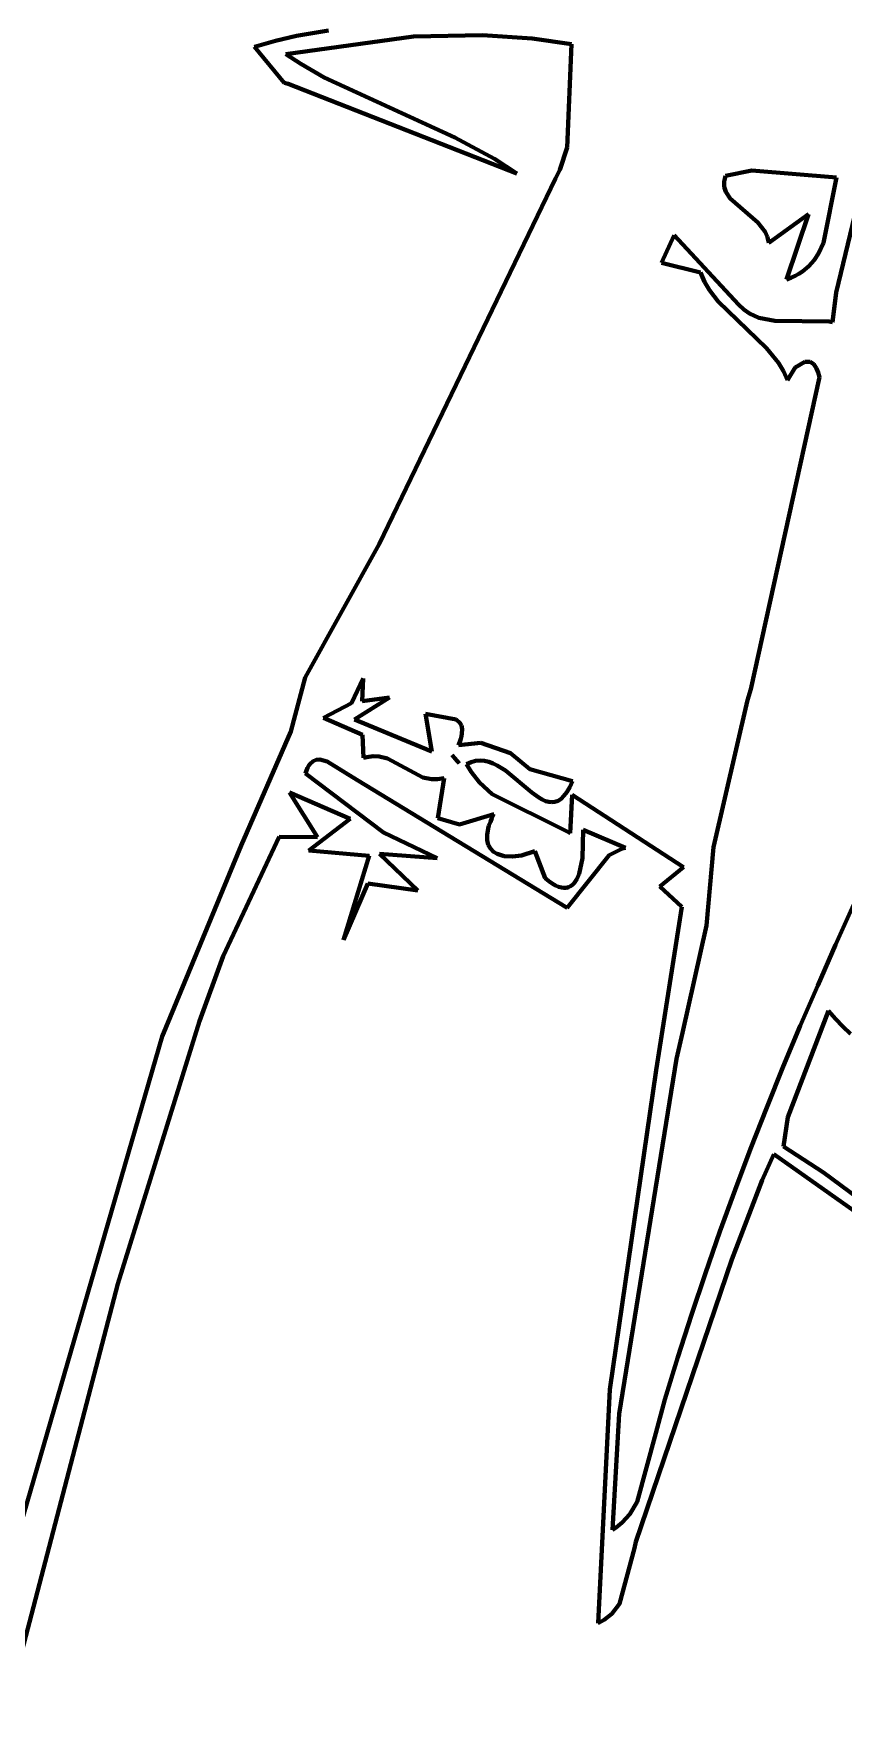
# Model space of a CAD drawing. Header units: millimetres. Extents: x 0 to 11, y 0 to 14.1.
# Drawn here: x 5.872 to 6.582, y 5.971 to 7.45 of the extents above; entities that cross this region are included whole.
import ezdxf

# ---------------------------------------------------------------- set-up
doc = ezdxf.new("R2010")
doc.units = ezdxf.units.MM
doc.layers.add('color#010101ff', color=7, linetype='CONTINUOUS', lineweight=100)
doc.layers.add('color#fefefeff', color=7, linetype='CONTINUOUS', lineweight=100)

msp = doc.modelspace()

# ---------------------------------------------------------------- linework, layer by layer
at = {"layer": 'color#010101ff'}
for p, q in [((6.1027, 7.4476), (6.1306, 7.4524)), ((6.0659, 7.438), (6.0842, 7.4433)), ((6.0919, 7.4065), (6.0659, 7.438)), ((6.0842, 7.4433), (6.1027, 7.4476)), ((6.2052, 7.447), (6.0932, 7.4317)), ((6.2659, 7.4482), (6.2052, 7.447)), ((6.3093, 7.4453), (6.2659, 7.4482)), ((6.3438, 7.4403), (6.3093, 7.4453)), ((6.3402, 7.3496), (6.3438, 7.4403)), ((6.0932, 7.4317), (6.1064, 7.423)), ((6.1064, 7.423), (6.1268, 7.4111)), ((6.0953, 7.4056), (6.0919, 7.4065)), ((6.1268, 7.4111), (6.2415, 7.3585)), ((6.296, 7.3268), (6.0953, 7.4056)), ((6.2415, 7.3585), (6.2762, 7.3399)), ((6.3337, 7.3301), (6.3402, 7.3496)), ((6.2762, 7.3399), (6.296, 7.3268)), ((6.1752, 7.0019), (6.33, 7.3225)), ((6.33, 7.3225), (6.3337, 7.3301)), ((6.4779, 7.3198), (6.4778, 7.3174)), ((6.4783, 7.3222), (6.4779, 7.3198)), ((6.479, 7.3248), (6.4783, 7.3222)), ((6.5022, 7.3294), (6.479, 7.3248)), ((6.5764, 7.3234), (6.5022, 7.3294)), ((6.565, 7.2662), (6.5764, 7.3234)), ((6.4778, 7.3174), (6.478, 7.3151)), ((6.478, 7.3151), (6.4794, 7.3109)), ((6.4794, 7.3109), (6.4832, 7.3051)), ((6.4832, 7.3051), (6.5073, 7.2839)), ((6.517, 7.2662), (6.552, 7.2912)), ((6.552, 7.2912), (6.5326, 7.2338)), ((6.5947, 7.2987), (6.5762, 7.2224)), ((6.5073, 7.2839), (6.5138, 7.2757)), ((6.5138, 7.2757), (6.5159, 7.2712)), ((6.4341, 7.2727), (6.423, 7.2485)), ((6.4904, 7.2121), (6.4341, 7.2727)), ((6.5159, 7.2712), (6.517, 7.2662)), ((6.5606, 7.2567), (6.565, 7.2662)), ((6.423, 7.2485), (6.4572, 7.2401)), ((6.5467, 7.241), (6.5522, 7.2457)), ((6.5522, 7.2457), (6.5568, 7.251)), ((6.5568, 7.251), (6.5606, 7.2567)), ((6.4572, 7.2401), (6.4607, 7.232)), ((6.4607, 7.232), (6.4649, 7.2246)), ((6.5326, 7.2338), (6.5365, 7.2353)), ((6.5365, 7.2353), (6.5402, 7.2371)), ((6.5402, 7.2371), (6.5435, 7.239)), ((6.5435, 7.239), (6.5467, 7.241)), ((6.4649, 7.2246), (6.4725, 7.2145)), ((6.4725, 7.2145), (6.5151, 7.1738)), ((6.5762, 7.2224), (6.5728, 7.1964)), ((6.4952, 7.2075), (6.4904, 7.2121)), ((6.5002, 7.204), (6.4952, 7.2075)), ((6.5082, 7.2003), (6.5002, 7.204)), ((6.5223, 7.1977), (6.5082, 7.2003)), ((6.5699, 7.1971), (6.5223, 7.1977)), ((6.5728, 7.1964), (6.5699, 7.1971)), ((6.5151, 7.1738), (6.5255, 7.1608)), ((6.5255, 7.1608), (6.5298, 7.1535)), ((6.5333, 7.1456), (6.5403, 7.1569)), ((6.5403, 7.1569), (6.5485, 7.1618)), ((6.5485, 7.1618), (6.5532, 7.1616)), ((6.5532, 7.1616), (6.5564, 7.1596)), ((6.5564, 7.1596), (6.559, 7.156)), ((6.559, 7.156), (6.5604, 7.1525)), ((6.5615, 7.1482), (6.5012, 6.8745)), ((6.5298, 7.1535), (6.5333, 7.1456)), ((6.5604, 7.1525), (6.5615, 7.1482)), ((6.1101, 6.8849), (6.1752, 7.0019)), ((6.0976, 6.8375), (6.1101, 6.8849)), ((6.161, 6.8841), (6.1509, 6.8624)), ((6.1603, 6.8642), (6.161, 6.8841)), ((6.5012, 6.8745), (6.4982, 6.8651)), ((6.1509, 6.8624), (6.1262, 6.8494)), ((6.1535, 6.848), (6.1843, 6.8672)), ((6.1843, 6.8672), (6.1603, 6.8642)), ((6.4982, 6.8651), (6.4685, 6.7362)), ((6.1262, 6.8494), (6.1606, 6.8345)), ((6.2113, 6.8241), (6.1535, 6.848)), ((6.2427, 6.8479), (6.2159, 6.8529)), ((6.2159, 6.8529), (6.2215, 6.82)), ((6.2459, 6.8452), (6.2427, 6.8479)), ((6.2473, 6.8427), (6.2459, 6.8452)), ((6.0542, 6.7375), (6.0976, 6.8375)), ((6.1606, 6.8345), (6.1615, 6.8143)), ((6.2459, 6.8284), (6.2468, 6.8311)), ((6.2468, 6.8311), (6.2474, 6.8335)), ((6.2479, 6.8396), (6.2473, 6.8427)), ((6.2474, 6.8335), (6.2478, 6.8358)), ((6.2478, 6.8358), (6.2479, 6.8396)), ((6.1615, 6.8143), (6.1644, 6.8151)), ((6.1644, 6.8151), (6.1699, 6.8159)), ((6.1699, 6.8159), (6.1751, 6.8157)), ((6.1751, 6.8157), (6.1824, 6.8139)), ((6.2215, 6.82), (6.2113, 6.8241)), ((6.2391, 6.8167), (6.2453, 6.8096)), ((6.2439, 6.8112), (6.2391, 6.8167)), ((6.2448, 6.8255), (6.2459, 6.8284)), ((6.2643, 6.8275), (6.2448, 6.8255)), ((6.2904, 6.8185), (6.2643, 6.8275)), ((6.3073, 6.8046), (6.2904, 6.8185)), ((6.1113, 6.8033), (6.1104, 6.8007)), ((6.1104, 6.8007), (6.179, 6.749)), ((6.1123, 6.8057), (6.1113, 6.8033)), ((6.1134, 6.8076), (6.1123, 6.8057)), ((6.1146, 6.8092), (6.1134, 6.8076)), ((6.1172, 6.8116), (6.1146, 6.8092)), ((6.12, 6.8128), (6.1172, 6.8116)), ((6.123, 6.813), (6.12, 6.8128)), ((6.1295, 6.8112), (6.123, 6.813)), ((6.1556, 6.7951), (6.1295, 6.8112)), ((6.1824, 6.8139), (6.2136, 6.7973)), ((6.2453, 6.8096), (6.2439, 6.8112)), ((6.2517, 6.809), (6.2558, 6.8107)), ((6.2559, 6.802), (6.2517, 6.809)), ((6.2558, 6.8107), (6.2598, 6.8117)), ((6.2631, 6.7927), (6.2559, 6.802)), ((6.2598, 6.8117), (6.2637, 6.812)), ((6.2637, 6.812), (6.2675, 6.8117)), ((6.2675, 6.8117), (6.2713, 6.8108)), ((6.2713, 6.8108), (6.2751, 6.8095)), ((6.2751, 6.8095), (6.2787, 6.8077)), ((6.2787, 6.8077), (6.2859, 6.8032)), ((6.2859, 6.8032), (6.3091, 6.7839)), ((6.3448, 6.7941), (6.3073, 6.8046)), ((6.34, 6.6828), (6.1556, 6.7951)), ((6.2136, 6.7973), (6.2211, 6.7957)), ((6.2211, 6.7957), (6.2264, 6.7956)), ((6.2264, 6.7956), (6.2321, 6.7966)), ((6.2321, 6.7966), (6.2265, 6.7616)), ((6.2743, 6.7826), (6.2631, 6.7927)), ((6.3399, 6.7844), (6.3423, 6.7887)), ((6.3423, 6.7887), (6.3448, 6.7941)), ((6.1498, 6.761), (6.0965, 6.7841)), ((6.0965, 6.7841), (6.1211, 6.7447)), ((6.3394, 6.7501), (6.2743, 6.7826)), ((6.3091, 6.7839), (6.3152, 6.7795)), ((6.3152, 6.7795), (6.3181, 6.7778)), ((6.3181, 6.7778), (6.321, 6.7765)), ((6.321, 6.7765), (6.3239, 6.7757)), ((6.3239, 6.7757), (6.3267, 6.7754)), ((6.3267, 6.7754), (6.3294, 6.7757)), ((6.3294, 6.7757), (6.3321, 6.7767)), ((6.3321, 6.7767), (6.3348, 6.7785)), ((6.3348, 6.7785), (6.3373, 6.781)), ((6.3373, 6.781), (6.3399, 6.7844)), ((6.3445, 6.782), (6.3428, 6.7484)), ((6.4421, 6.7184), (6.3445, 6.782)), ((6.1134, 6.733), (6.1498, 6.761)), ((6.2265, 6.7616), (6.2456, 6.7559)), ((6.2456, 6.7559), (6.2758, 6.765)), ((6.2727, 6.7583), (6.2715, 6.7552)), ((6.2741, 6.7616), (6.2727, 6.7583)), ((6.2758, 6.765), (6.2741, 6.7616)), ((6.0874, 6.7452), (6.0383, 6.6405)), ((6.1211, 6.7447), (6.0874, 6.7452)), ((6.179, 6.749), (6.226, 6.7263)), ((6.2707, 6.7523), (6.2698, 6.7469)), ((6.2698, 6.7469), (6.2699, 6.7422)), ((6.2699, 6.7422), (6.2709, 6.7382)), ((6.2715, 6.7552), (6.2707, 6.7523)), ((6.3428, 6.7484), (6.3394, 6.7501)), ((6.3536, 6.7263), (6.3542, 6.7514)), ((6.3542, 6.7514), (6.3914, 6.7356)), ((5.9847, 6.57), (6.0542, 6.7375)), ((6.1665, 6.7285), (6.1134, 6.733)), ((6.1438, 6.6548), (6.1665, 6.7285)), ((6.226, 6.7263), (6.1754, 6.7303)), ((6.1754, 6.7303), (6.209, 6.6981)), ((6.2709, 6.7382), (6.2728, 6.7348)), ((6.2728, 6.7348), (6.2754, 6.7321)), ((6.2754, 6.7321), (6.2788, 6.7301)), ((6.2788, 6.7301), (6.2849, 6.7282)), ((6.2849, 6.7282), (6.2921, 6.7278)), ((6.2921, 6.7278), (6.3001, 6.7289)), ((6.3001, 6.7289), (6.3118, 6.7327)), ((6.3118, 6.7327), (6.3207, 6.7088)), ((6.377, 6.729), (6.34, 6.6828)), ((6.3887, 6.7348), (6.377, 6.729)), ((6.3914, 6.7356), (6.3887, 6.7348)), ((6.4685, 6.7362), (6.4625, 6.6673)), ((6.3486, 6.7081), (6.3506, 6.7126)), ((6.3506, 6.7126), (6.3536, 6.7263)), ((6.4213, 6.7017), (6.4421, 6.7184)), ((6.1651, 6.7043), (6.1438, 6.6548)), ((6.209, 6.6981), (6.1651, 6.7043)), ((6.3207, 6.7088), (6.324, 6.7062)), ((6.324, 6.7062), (6.327, 6.7041)), ((6.327, 6.7041), (6.3299, 6.7025)), ((6.3299, 6.7025), (6.3326, 6.7014)), ((6.3326, 6.7014), (6.335, 6.7007)), ((6.335, 6.7007), (6.3373, 6.7004)), ((6.3373, 6.7004), (6.3394, 6.7005)), ((6.3394, 6.7005), (6.3413, 6.701)), ((6.3413, 6.701), (6.3431, 6.7018)), ((6.3431, 6.7018), (6.3447, 6.703)), ((6.3447, 6.703), (6.3462, 6.7044)), ((6.3462, 6.7044), (6.3486, 6.7081)), ((6.4406, 6.6836), (6.4213, 6.7017)), ((6.4182, 6.5405), (6.4406, 6.6836)), ((6.5755, 6.6503), (6.5914, 6.6855)), ((6.4625, 6.6673), (6.4412, 6.5732)), ((6.0383, 6.6405), (6.0175, 6.5834)), ((6.5599, 6.6148), (6.5755, 6.6503)), ((6.5446, 6.5793), (6.5599, 6.6148)), ((6.0175, 6.5834), (5.9458, 6.3531)), ((6.5297, 6.5436), (6.5446, 6.5793)), ((6.5694, 6.5926), (6.5336, 6.4993)), ((6.5756, 6.5855), (6.5694, 6.5926)), ((6.582, 6.5788), (6.5756, 6.5855)), ((6.5887, 6.5724), (6.582, 6.5788)), ((5.8542, 6.1202), (5.9847, 6.57)), ((6.4412, 6.5732), (6.436, 6.5504)), ((6.436, 6.5504), (6.3857, 6.2392)), ((6.3774, 6.2605), (6.4182, 6.5405)), ((6.5152, 6.5077), (6.5297, 6.5436)), ((6.5011, 6.4716), (6.5152, 6.5077)), ((6.5336, 6.4993), (6.53, 6.4734)), ((6.4874, 6.4354), (6.5011, 6.4716)), ((6.5213, 6.4668), (6.5113, 6.444)), ((6.7169, 6.3288), (6.5213, 6.4668)), ((6.53, 6.4734), (6.565, 6.4508)), ((6.565, 6.4508), (6.7744, 6.2955)), ((6.4742, 6.3991), (6.4874, 6.4354)), ((6.5113, 6.444), (6.4845, 6.3743)), ((6.4614, 6.3625), (6.4742, 6.3991)), ((6.4845, 6.3743), (6.4003, 6.1267)), ((6.4491, 6.3258), (6.4614, 6.3625)), ((5.9458, 6.3531), (5.846, 5.9712)), ((6.4372, 6.2888), (6.4491, 6.3258)), ((6.4259, 6.2517), (6.4372, 6.2888)), ((6.3672, 6.0554), (6.3774, 6.2605)), ((6.3857, 6.2392), (6.3799, 6.1374)), ((6.4179, 6.2222), (6.4259, 6.2517)), ((6.4014, 6.162), (6.4179, 6.2222)), ((6.3884, 6.1437), (6.395, 6.151)), ((6.395, 6.151), (6.4014, 6.162)), ((6.3799, 6.1374), (6.383, 6.1394)), ((6.383, 6.1394), (6.3884, 6.1437)), ((6.3991, 6.1214), (6.3859, 6.0724)), ((6.4003, 6.1267), (6.3991, 6.1214)), ((6.3793, 6.0637), (6.3726, 6.0583)), ((6.3859, 6.0724), (6.3793, 6.0637)), ((6.3726, 6.0583), (6.3672, 6.0554))]:
    msp.add_line(p, q, dxfattribs=at)
at = {"layer": 'color#fefefeff'}
for p, q in [((6.1306, 7.4524), (6.1027, 7.4476)), ((6.0842, 7.4433), (6.0659, 7.438)), ((6.0659, 7.438), (6.0919, 7.4065)), ((6.1027, 7.4476), (6.0842, 7.4433)), ((6.0932, 7.4317), (6.2052, 7.447)), ((6.2052, 7.447), (6.2659, 7.4482)), ((6.2659, 7.4482), (6.3093, 7.4453)), ((6.3093, 7.4453), (6.3438, 7.4403)), ((6.3438, 7.4403), (6.3402, 7.3496)), ((6.1064, 7.423), (6.0932, 7.4317)), ((6.1268, 7.4111), (6.1064, 7.423)), ((6.0919, 7.4065), (6.0953, 7.4056)), ((6.2415, 7.3585), (6.1268, 7.4111)), ((6.0953, 7.4056), (6.296, 7.3268)), ((6.2762, 7.3399), (6.2415, 7.3585)), ((6.3402, 7.3496), (6.3337, 7.3301)), ((6.296, 7.3268), (6.2762, 7.3399)), ((6.33, 7.3225), (6.1752, 7.0019)), ((6.3337, 7.3301), (6.33, 7.3225)), ((6.4778, 7.3174), (6.4779, 7.3198)), ((6.4779, 7.3198), (6.4783, 7.3222)), ((6.4783, 7.3222), (6.479, 7.3248)), ((6.479, 7.3248), (6.5022, 7.3294)), ((6.5022, 7.3294), (6.5764, 7.3234)), ((6.5764, 7.3234), (6.565, 7.2662)), ((6.478, 7.3151), (6.4778, 7.3174)), ((6.4794, 7.3109), (6.478, 7.3151)), ((6.4832, 7.3051), (6.4794, 7.3109)), ((6.5073, 7.2839), (6.4832, 7.3051)), ((6.552, 7.2912), (6.517, 7.2662)), ((6.5326, 7.2338), (6.552, 7.2912)), ((6.5762, 7.2224), (6.5947, 7.2987)), ((6.5138, 7.2757), (6.5073, 7.2839)), ((6.5159, 7.2712), (6.5138, 7.2757)), ((6.423, 7.2485), (6.4341, 7.2727)), ((6.4341, 7.2727), (6.4904, 7.2121)), ((6.517, 7.2662), (6.5159, 7.2712)), ((6.565, 7.2662), (6.5606, 7.2567)), ((6.4572, 7.2401), (6.423, 7.2485)), ((6.5522, 7.2457), (6.5467, 7.241)), ((6.5568, 7.251), (6.5522, 7.2457)), ((6.5606, 7.2567), (6.5568, 7.251)), ((6.4607, 7.232), (6.4572, 7.2401)), ((6.4649, 7.2246), (6.4607, 7.232)), ((6.5365, 7.2353), (6.5326, 7.2338)), ((6.5402, 7.2371), (6.5365, 7.2353)), ((6.5435, 7.239), (6.5402, 7.2371)), ((6.5467, 7.241), (6.5435, 7.239)), ((6.4725, 7.2145), (6.4649, 7.2246)), ((6.5151, 7.1738), (6.4725, 7.2145)), ((6.5728, 7.1964), (6.5762, 7.2224)), ((6.4904, 7.2121), (6.4952, 7.2075)), ((6.4952, 7.2075), (6.5002, 7.204)), ((6.5002, 7.204), (6.5082, 7.2003)), ((6.5082, 7.2003), (6.5223, 7.1977)), ((6.5223, 7.1977), (6.5699, 7.1971)), ((6.5699, 7.1971), (6.5728, 7.1964)), ((6.5255, 7.1608), (6.5151, 7.1738)), ((6.5298, 7.1535), (6.5255, 7.1608)), ((6.5403, 7.1569), (6.5333, 7.1456)), ((6.5485, 7.1618), (6.5403, 7.1569)), ((6.5532, 7.1616), (6.5485, 7.1618)), ((6.5564, 7.1596), (6.5532, 7.1616)), ((6.559, 7.156), (6.5564, 7.1596)), ((6.5604, 7.1525), (6.559, 7.156)), ((6.5012, 6.8745), (6.5615, 7.1482)), ((6.5333, 7.1456), (6.5298, 7.1535)), ((6.5615, 7.1482), (6.5604, 7.1525)), ((6.1752, 7.0019), (6.1101, 6.8849)), ((6.1101, 6.8849), (6.0976, 6.8375)), ((6.1509, 6.8624), (6.161, 6.8841)), ((6.161, 6.8841), (6.1603, 6.8642)), ((6.4982, 6.8651), (6.5012, 6.8745)), ((6.1262, 6.8494), (6.1509, 6.8624)), ((6.1843, 6.8672), (6.1535, 6.848)), ((6.1603, 6.8642), (6.1843, 6.8672)), ((6.4685, 6.7362), (6.4982, 6.8651)), ((6.1606, 6.8345), (6.1262, 6.8494)), ((6.1535, 6.848), (6.2113, 6.8241)), ((6.2215, 6.82), (6.2159, 6.8529)), ((6.2159, 6.8529), (6.2427, 6.8479)), ((6.2427, 6.8479), (6.2459, 6.8452)), ((6.2459, 6.8452), (6.2473, 6.8427)), ((6.0976, 6.8375), (6.0542, 6.7375)), ((6.1615, 6.8143), (6.1606, 6.8345)), ((6.2468, 6.8311), (6.2459, 6.8284)), ((6.2474, 6.8335), (6.2468, 6.8311)), ((6.2473, 6.8427), (6.2479, 6.8396)), ((6.2478, 6.8358), (6.2474, 6.8335)), ((6.2479, 6.8396), (6.2478, 6.8358)), ((6.1644, 6.8151), (6.1615, 6.8143)), ((6.1699, 6.8159), (6.1644, 6.8151)), ((6.1751, 6.8157), (6.1699, 6.8159)), ((6.1824, 6.8139), (6.1751, 6.8157)), ((6.2113, 6.8241), (6.2215, 6.82)), ((6.2391, 6.8167), (6.2439, 6.8112)), ((6.2453, 6.8096), (6.2391, 6.8167)), ((6.2459, 6.8284), (6.2448, 6.8255)), ((6.2448, 6.8255), (6.2643, 6.8275)), ((6.2643, 6.8275), (6.2904, 6.8185)), ((6.2904, 6.8185), (6.3073, 6.8046)), ((6.1104, 6.8007), (6.1113, 6.8033)), ((6.179, 6.749), (6.1104, 6.8007)), ((6.1113, 6.8033), (6.1123, 6.8057)), ((6.1123, 6.8057), (6.1134, 6.8076)), ((6.1134, 6.8076), (6.1146, 6.8092)), ((6.1146, 6.8092), (6.1172, 6.8116)), ((6.1172, 6.8116), (6.12, 6.8128)), ((6.12, 6.8128), (6.123, 6.813)), ((6.123, 6.813), (6.1295, 6.8112)), ((6.1295, 6.8112), (6.1556, 6.7951)), ((6.2136, 6.7973), (6.1824, 6.8139)), ((6.2439, 6.8112), (6.2453, 6.8096)), ((6.2558, 6.8107), (6.2517, 6.809)), ((6.2517, 6.809), (6.2559, 6.802)), ((6.2598, 6.8117), (6.2558, 6.8107)), ((6.2559, 6.802), (6.2631, 6.7927)), ((6.2637, 6.812), (6.2598, 6.8117)), ((6.2675, 6.8117), (6.2637, 6.812)), ((6.2713, 6.8108), (6.2675, 6.8117)), ((6.2751, 6.8095), (6.2713, 6.8108)), ((6.2787, 6.8077), (6.2751, 6.8095)), ((6.2859, 6.8032), (6.2787, 6.8077)), ((6.3091, 6.7839), (6.2859, 6.8032)), ((6.3073, 6.8046), (6.3448, 6.7941)), ((6.1556, 6.7951), (6.34, 6.6828)), ((6.2211, 6.7957), (6.2136, 6.7973)), ((6.2264, 6.7956), (6.2211, 6.7957)), ((6.2321, 6.7966), (6.2264, 6.7956)), ((6.2265, 6.7616), (6.2321, 6.7966)), ((6.2631, 6.7927), (6.2743, 6.7826)), ((6.3423, 6.7887), (6.3399, 6.7844)), ((6.3448, 6.7941), (6.3423, 6.7887)), ((6.1211, 6.7447), (6.0965, 6.7841)), ((6.0965, 6.7841), (6.1498, 6.761)), ((6.2743, 6.7826), (6.3394, 6.7501)), ((6.3152, 6.7795), (6.3091, 6.7839)), ((6.3181, 6.7778), (6.3152, 6.7795)), ((6.321, 6.7765), (6.3181, 6.7778)), ((6.3239, 6.7757), (6.321, 6.7765)), ((6.3267, 6.7754), (6.3239, 6.7757)), ((6.3294, 6.7757), (6.3267, 6.7754)), ((6.3321, 6.7767), (6.3294, 6.7757)), ((6.3348, 6.7785), (6.3321, 6.7767)), ((6.3373, 6.781), (6.3348, 6.7785)), ((6.3399, 6.7844), (6.3373, 6.781)), ((6.3428, 6.7484), (6.3445, 6.782)), ((6.3445, 6.782), (6.4421, 6.7184)), ((6.1498, 6.761), (6.1134, 6.733)), ((6.2456, 6.7559), (6.2265, 6.7616)), ((6.2758, 6.765), (6.2456, 6.7559)), ((6.2715, 6.7552), (6.2727, 6.7583)), ((6.2727, 6.7583), (6.2741, 6.7616)), ((6.2741, 6.7616), (6.2758, 6.765)), ((6.0383, 6.6405), (6.0874, 6.7452)), ((6.0874, 6.7452), (6.1211, 6.7447)), ((6.226, 6.7263), (6.179, 6.749)), ((6.2698, 6.7469), (6.2707, 6.7523)), ((6.2699, 6.7422), (6.2698, 6.7469)), ((6.2709, 6.7382), (6.2699, 6.7422)), ((6.2707, 6.7523), (6.2715, 6.7552)), ((6.3394, 6.7501), (6.3428, 6.7484)), ((6.3542, 6.7514), (6.3536, 6.7263)), ((6.3914, 6.7356), (6.3542, 6.7514)), ((6.0542, 6.7375), (5.9847, 6.57)), ((6.1134, 6.733), (6.1665, 6.7285)), ((6.1665, 6.7285), (6.1438, 6.6548)), ((6.209, 6.6981), (6.1754, 6.7303)), ((6.1754, 6.7303), (6.226, 6.7263)), ((6.2728, 6.7348), (6.2709, 6.7382)), ((6.2754, 6.7321), (6.2728, 6.7348)), ((6.2788, 6.7301), (6.2754, 6.7321)), ((6.2849, 6.7282), (6.2788, 6.7301)), ((6.2921, 6.7278), (6.2849, 6.7282)), ((6.3001, 6.7289), (6.2921, 6.7278)), ((6.3118, 6.7327), (6.3001, 6.7289)), ((6.3207, 6.7088), (6.3118, 6.7327)), ((6.34, 6.6828), (6.377, 6.729)), ((6.377, 6.729), (6.3887, 6.7348)), ((6.3887, 6.7348), (6.3914, 6.7356)), ((6.4625, 6.6673), (6.4685, 6.7362)), ((6.3506, 6.7126), (6.3486, 6.7081)), ((6.3536, 6.7263), (6.3506, 6.7126)), ((6.4421, 6.7184), (6.4213, 6.7017)), ((6.1438, 6.6548), (6.1651, 6.7043)), ((6.1651, 6.7043), (6.209, 6.6981)), ((6.324, 6.7062), (6.3207, 6.7088)), ((6.327, 6.7041), (6.324, 6.7062)), ((6.3299, 6.7025), (6.327, 6.7041)), ((6.3326, 6.7014), (6.3299, 6.7025)), ((6.335, 6.7007), (6.3326, 6.7014)), ((6.3373, 6.7004), (6.335, 6.7007)), ((6.3394, 6.7005), (6.3373, 6.7004)), ((6.3413, 6.701), (6.3394, 6.7005)), ((6.3431, 6.7018), (6.3413, 6.701)), ((6.3447, 6.703), (6.3431, 6.7018)), ((6.3462, 6.7044), (6.3447, 6.703)), ((6.3486, 6.7081), (6.3462, 6.7044)), ((6.4213, 6.7017), (6.4406, 6.6836)), ((6.4406, 6.6836), (6.4182, 6.5405)), ((6.5914, 6.6855), (6.5755, 6.6503)), ((6.4412, 6.5732), (6.4625, 6.6673)), ((6.0175, 6.5834), (6.0383, 6.6405)), ((6.5755, 6.6503), (6.5599, 6.6148)), ((6.5599, 6.6148), (6.5446, 6.5793)), ((5.9458, 6.3531), (6.0175, 6.5834)), ((6.5446, 6.5793), (6.5297, 6.5436)), ((6.5336, 6.4993), (6.5694, 6.5926)), ((6.5694, 6.5926), (6.5756, 6.5855)), ((6.5756, 6.5855), (6.582, 6.5788)), ((6.582, 6.5788), (6.5887, 6.5724)), ((5.9847, 6.57), (5.8542, 6.1202)), ((6.436, 6.5504), (6.4412, 6.5732)), ((6.3857, 6.2392), (6.436, 6.5504)), ((6.4182, 6.5405), (6.3774, 6.2605)), ((6.5297, 6.5436), (6.5152, 6.5077)), ((6.5152, 6.5077), (6.5011, 6.4716)), ((6.53, 6.4734), (6.5336, 6.4993)), ((6.5011, 6.4716), (6.4874, 6.4354)), ((6.5113, 6.444), (6.5213, 6.4668)), ((6.5213, 6.4668), (6.7169, 6.3288)), ((6.565, 6.4508), (6.53, 6.4734)), ((6.7744, 6.2955), (6.565, 6.4508)), ((6.4874, 6.4354), (6.4742, 6.3991)), ((6.4845, 6.3743), (6.5113, 6.444)), ((6.4742, 6.3991), (6.4614, 6.3625)), ((6.4003, 6.1267), (6.4845, 6.3743)), ((6.4614, 6.3625), (6.4491, 6.3258)), ((5.846, 5.9712), (5.9458, 6.3531)), ((6.4491, 6.3258), (6.4372, 6.2888)), ((6.4372, 6.2888), (6.4259, 6.2517)), ((6.3774, 6.2605), (6.3672, 6.0554)), ((6.3799, 6.1374), (6.3857, 6.2392)), ((6.4259, 6.2517), (6.4179, 6.2222)), ((6.4179, 6.2222), (6.4014, 6.162)), ((6.395, 6.151), (6.3884, 6.1437)), ((6.4014, 6.162), (6.395, 6.151)), ((6.383, 6.1394), (6.3799, 6.1374)), ((6.3884, 6.1437), (6.383, 6.1394)), ((6.3859, 6.0724), (6.3991, 6.1214)), ((6.3991, 6.1214), (6.4003, 6.1267)), ((6.3726, 6.0583), (6.3793, 6.0637)), ((6.3793, 6.0637), (6.3859, 6.0724)), ((6.3672, 6.0554), (6.3726, 6.0583))]:
    msp.add_line(p, q, dxfattribs=at)

doc.saveas('drawing.dxf')
